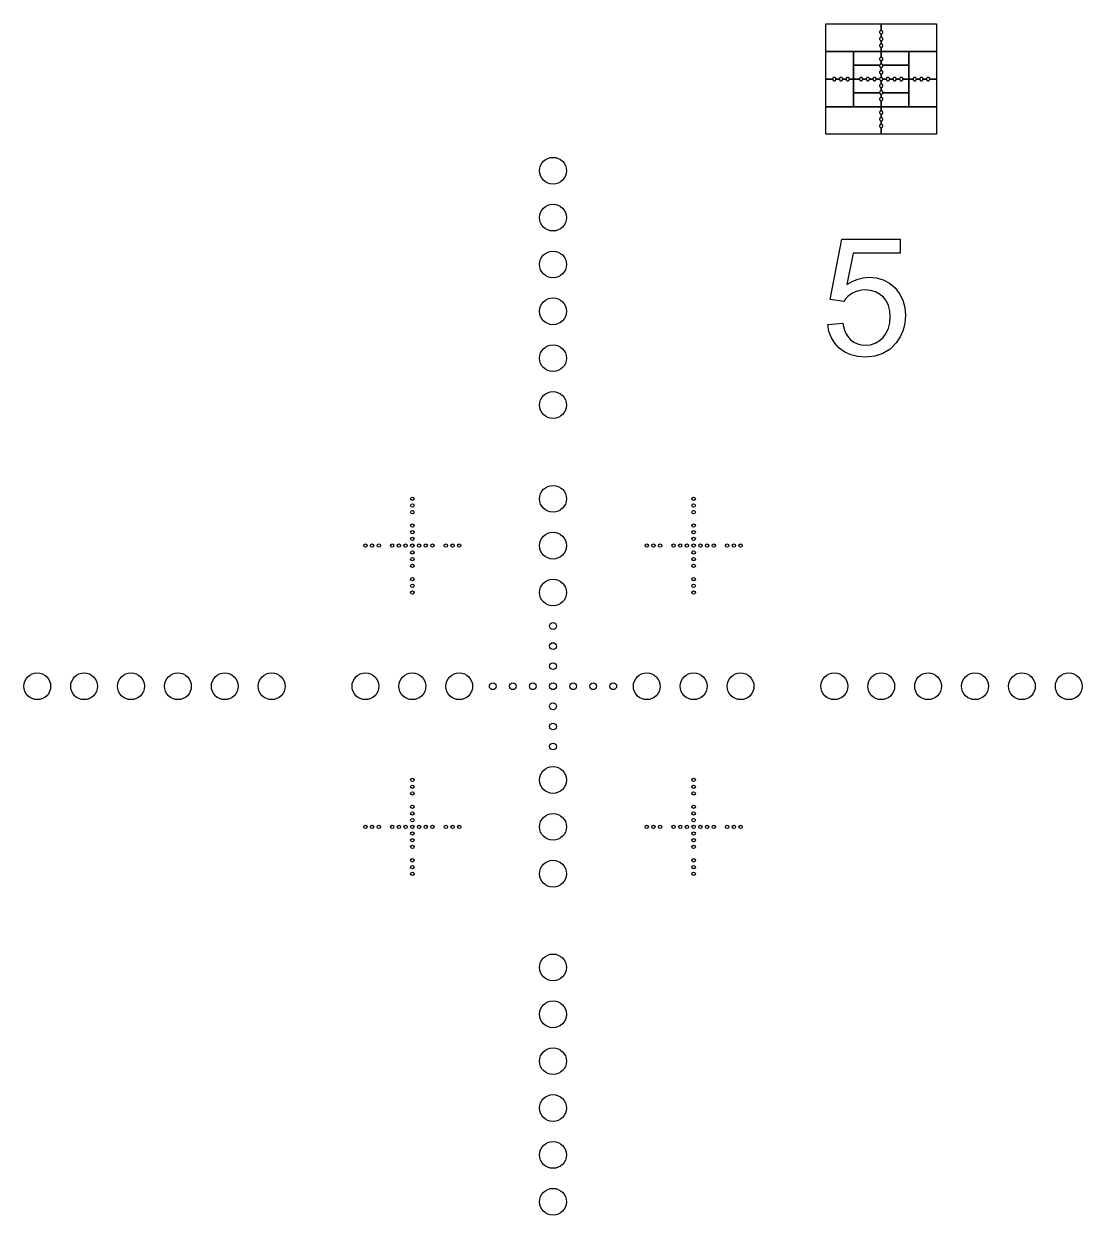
# Model space of a CAD drawing. Extents: x -47275 to 45580, y -34000 to 39989.
# Drawn here: x -40990 to -39410, y -3790 to -2011 of the extents above; entities that cross this region are included whole.
import ezdxf

# ---------------------------------------------------------------- set-up
doc = ezdxf.new("R2010")
doc.units = 0
doc.layers.add('Hybrids', color=5, linetype='CONTINUOUS')

# ---------------------------------------------------------------- blocks, each defined once
blk = doc.blocks.new('Alignment_marks')
at = {"layer": 'Hybrids', "linetype": 'CONTINUOUS'}
for points in [[(-39710, -2010.591), (-39710, -2020.591), (-39710.218, -2020.601), (-39710.434, -2020.629), (-39710.647, -2020.676), (-39710.855, -2020.742), (-39711.057, -2020.825), (-39711.25, -2020.926), (-39711.434, -2021.043), (-39711.607, -2021.176), (-39711.768, -2021.323), (-39711.915, -2021.484), (-39712.048, -2021.657), (-39712.165, -2021.841), (-39712.266, -2022.034), (-39712.349, -2022.236), (-39712.415, -2022.444), (-39712.462, -2022.657), (-39712.49, -2022.873), (-39712.5, -2023.091), (-39712.49, -2023.309), (-39712.462, -2023.525), (-39712.415, -2023.738), (-39712.349, -2023.946), (-39712.266, -2024.148), (-39712.165, -2024.341), (-39712.048, -2024.525), (-39711.915, -2024.698), (-39711.768, -2024.859), (-39711.607, -2025.006), (-39711.434, -2025.139), (-39711.25, -2025.256), (-39711.057, -2025.357), (-39710.855, -2025.44), (-39710.647, -2025.506), (-39710.434, -2025.553), (-39710.218, -2025.581), (-39710, -2025.591), (-39710, -2030.591), (-39710.218, -2030.601), (-39710.434, -2030.629), (-39710.647, -2030.676), (-39710.855, -2030.742), (-39711.057, -2030.825), (-39711.25, -2030.926), (-39711.434, -2031.043), (-39711.607, -2031.176), (-39711.768, -2031.323), (-39711.915, -2031.484), (-39712.048, -2031.657), (-39712.165, -2031.841), (-39712.266, -2032.034), (-39712.349, -2032.236), (-39712.415, -2032.444), (-39712.462, -2032.657), (-39712.49, -2032.873), (-39712.5, -2033.091), (-39712.49, -2033.309), (-39712.462, -2033.525), (-39712.415, -2033.738), (-39712.349, -2033.946), (-39712.266, -2034.148), (-39712.165, -2034.341), (-39712.048, -2034.525), (-39711.915, -2034.698), (-39711.768, -2034.859), (-39711.607, -2035.006), (-39711.434, -2035.139), (-39711.25, -2035.256), (-39711.057, -2035.357), (-39710.855, -2035.44), (-39710.647, -2035.506), (-39710.434, -2035.553), (-39710.218, -2035.581), (-39710, -2035.591), (-39710, -2040.591), (-39710.218, -2040.601), (-39710.434, -2040.629), (-39710.647, -2040.676), (-39710.855, -2040.742), (-39711.057, -2040.825), (-39711.25, -2040.926), (-39711.434, -2041.043), (-39711.607, -2041.176), (-39711.768, -2041.323), (-39711.915, -2041.484), (-39712.048, -2041.657), (-39712.165, -2041.841), (-39712.266, -2042.034), (-39712.349, -2042.236), (-39712.415, -2042.444), (-39712.462, -2042.657), (-39712.49, -2042.873), (-39712.5, -2043.091), (-39712.49, -2043.309), (-39712.462, -2043.525), (-39712.415, -2043.738), (-39712.349, -2043.946), (-39712.266, -2044.148), (-39712.165, -2044.341), (-39712.048, -2044.525), (-39711.915, -2044.698), (-39711.768, -2044.859), (-39711.607, -2045.006), (-39711.434, -2045.139), (-39711.25, -2045.256), (-39711.057, -2045.357), (-39710.855, -2045.44), (-39710.647, -2045.506), (-39710.434, -2045.553), (-39710.218, -2045.581), (-39710, -2045.591), (-39710, -2051.841), (-39792.5, -2051.841), (-39792.5, -2010.591), (-39710, -2010.591)], [(-39627.5, -2010.591), (-39627.5, -2051.841), (-39710, -2051.841), (-39710, -2045.591), (-39709.782, -2045.581), (-39709.566, -2045.553), (-39709.353, -2045.506), (-39709.145, -2045.44), (-39708.943, -2045.357), (-39708.75, -2045.256), (-39708.566, -2045.139), (-39708.393, -2045.006), (-39708.232, -2044.859), (-39708.085, -2044.698), (-39707.952, -2044.525), (-39707.835, -2044.341), (-39707.734, -2044.148), (-39707.651, -2043.946), (-39707.585, -2043.738), (-39707.538, -2043.525), (-39707.51, -2043.309), (-39707.5, -2043.091), (-39707.51, -2042.873), (-39707.538, -2042.657), (-39707.585, -2042.444), (-39707.651, -2042.236), (-39707.734, -2042.034), (-39707.835, -2041.841), (-39707.952, -2041.657), (-39708.085, -2041.484), (-39708.232, -2041.323), (-39708.393, -2041.176), (-39708.566, -2041.043), (-39708.75, -2040.926), (-39708.943, -2040.825), (-39709.145, -2040.742), (-39709.353, -2040.676), (-39709.566, -2040.629), (-39709.782, -2040.601), (-39710, -2040.591), (-39710, -2035.591), (-39709.782, -2035.581), (-39709.566, -2035.553), (-39709.353, -2035.506), (-39709.145, -2035.44), (-39708.943, -2035.357), (-39708.75, -2035.256), (-39708.566, -2035.139), (-39708.393, -2035.006), (-39708.232, -2034.859), (-39708.085, -2034.698), (-39707.952, -2034.525), (-39707.835, -2034.341), (-39707.734, -2034.148), (-39707.651, -2033.946), (-39707.585, -2033.738), (-39707.538, -2033.525), (-39707.51, -2033.309), (-39707.5, -2033.091), (-39707.51, -2032.873), (-39707.538, -2032.657), (-39707.585, -2032.444), (-39707.651, -2032.236), (-39707.734, -2032.034), (-39707.835, -2031.841), (-39707.952, -2031.657), (-39708.085, -2031.484), (-39708.232, -2031.323), (-39708.393, -2031.176), (-39708.566, -2031.043), (-39708.75, -2030.926), (-39708.943, -2030.825), (-39709.145, -2030.742), (-39709.353, -2030.676), (-39709.566, -2030.629), (-39709.782, -2030.601), (-39710, -2030.591), (-39710, -2025.591), (-39709.782, -2025.581), (-39709.566, -2025.553), (-39709.353, -2025.506), (-39709.145, -2025.44), (-39708.943, -2025.357), (-39708.75, -2025.256), (-39708.566, -2025.139), (-39708.393, -2025.006), (-39708.232, -2024.859), (-39708.085, -2024.698), (-39707.952, -2024.525), (-39707.835, -2024.341), (-39707.734, -2024.148), (-39707.651, -2023.946), (-39707.585, -2023.738), (-39707.538, -2023.525), (-39707.51, -2023.309), (-39707.5, -2023.091), (-39707.51, -2022.873), (-39707.538, -2022.657), (-39707.585, -2022.444), (-39707.651, -2022.236), (-39707.734, -2022.034), (-39707.835, -2021.841), (-39707.952, -2021.657), (-39708.085, -2021.484), (-39708.232, -2021.323), (-39708.393, -2021.176), (-39708.566, -2021.043), (-39708.75, -2020.926), (-39708.943, -2020.825), (-39709.145, -2020.742), (-39709.353, -2020.676), (-39709.566, -2020.629), (-39709.782, -2020.601), (-39710, -2020.591), (-39710, -2010.591), (-39627.5, -2010.591)], [(-39751.25, -2051.841), (-39751.25, -2093.091), (-39757.5, -2093.091), (-39757.51, -2092.873), (-39757.538, -2092.657), (-39757.585, -2092.444), (-39757.651, -2092.236), (-39757.734, -2092.034), (-39757.835, -2091.841), (-39757.952, -2091.657), (-39758.085, -2091.484), (-39758.232, -2091.323), (-39758.393, -2091.176), (-39758.566, -2091.043), (-39758.75, -2090.926), (-39758.943, -2090.825), (-39759.145, -2090.742), (-39759.353, -2090.676), (-39759.566, -2090.629), (-39759.782, -2090.601), (-39760, -2090.591), (-39760.218, -2090.601), (-39760.434, -2090.629), (-39760.647, -2090.676), (-39760.855, -2090.742), (-39761.057, -2090.825), (-39761.25, -2090.926), (-39761.434, -2091.043), (-39761.607, -2091.176), (-39761.768, -2091.323), (-39761.915, -2091.484), (-39762.048, -2091.657), (-39762.165, -2091.841), (-39762.266, -2092.034), (-39762.349, -2092.236), (-39762.415, -2092.444), (-39762.462, -2092.657), (-39762.49, -2092.873), (-39762.5, -2093.091), (-39767.5, -2093.091), (-39767.51, -2092.873), (-39767.538, -2092.657), (-39767.585, -2092.444), (-39767.651, -2092.236), (-39767.734, -2092.034), (-39767.835, -2091.841), (-39767.952, -2091.657), (-39768.085, -2091.484), (-39768.232, -2091.323), (-39768.393, -2091.176), (-39768.566, -2091.043), (-39768.75, -2090.926), (-39768.943, -2090.825), (-39769.145, -2090.742), (-39769.353, -2090.676), (-39769.566, -2090.629), (-39769.782, -2090.601), (-39770, -2090.591), (-39770.218, -2090.601), (-39770.434, -2090.629), (-39770.647, -2090.676), (-39770.855, -2090.742), (-39771.057, -2090.825), (-39771.25, -2090.926), (-39771.434, -2091.043), (-39771.607, -2091.176), (-39771.768, -2091.323), (-39771.915, -2091.484), (-39772.048, -2091.657), (-39772.165, -2091.841), (-39772.266, -2092.034), (-39772.349, -2092.236), (-39772.415, -2092.444), (-39772.462, -2092.657), (-39772.49, -2092.873), (-39772.5, -2093.091), (-39777.5, -2093.091), (-39777.51, -2092.873), (-39777.538, -2092.657), (-39777.585, -2092.444), (-39777.651, -2092.236), (-39777.734, -2092.034), (-39777.835, -2091.841), (-39777.952, -2091.657), (-39778.085, -2091.484), (-39778.232, -2091.323), (-39778.393, -2091.176), (-39778.566, -2091.043), (-39778.75, -2090.926), (-39778.943, -2090.825), (-39779.145, -2090.742), (-39779.353, -2090.676), (-39779.566, -2090.629), (-39779.782, -2090.601), (-39780, -2090.591), (-39780.218, -2090.601), (-39780.434, -2090.629), (-39780.647, -2090.676), (-39780.855, -2090.742), (-39781.057, -2090.825), (-39781.25, -2090.926), (-39781.434, -2091.043), (-39781.607, -2091.176), (-39781.768, -2091.323), (-39781.915, -2091.484), (-39782.048, -2091.657), (-39782.165, -2091.841), (-39782.266, -2092.034), (-39782.349, -2092.236), (-39782.415, -2092.444), (-39782.462, -2092.657), (-39782.49, -2092.873), (-39782.5, -2093.091), (-39792.5, -2093.091), (-39792.5, -2051.841), (-39751.25, -2051.841)], [(-39710, -2051.841), (-39710, -2060.591), (-39710.218, -2060.601), (-39710.434, -2060.629), (-39710.647, -2060.676), (-39710.855, -2060.742), (-39711.057, -2060.825), (-39711.25, -2060.926), (-39711.434, -2061.043), (-39711.607, -2061.176), (-39711.768, -2061.323), (-39711.915, -2061.484), (-39712.048, -2061.657), (-39712.165, -2061.841), (-39712.266, -2062.034), (-39712.349, -2062.236), (-39712.415, -2062.444), (-39712.462, -2062.657), (-39712.49, -2062.873), (-39712.5, -2063.091), (-39712.49, -2063.309), (-39712.462, -2063.525), (-39712.415, -2063.738), (-39712.349, -2063.946), (-39712.266, -2064.148), (-39712.165, -2064.341), (-39712.048, -2064.525), (-39711.915, -2064.698), (-39711.768, -2064.859), (-39711.607, -2065.006), (-39711.434, -2065.139), (-39711.25, -2065.256), (-39711.057, -2065.357), (-39710.855, -2065.44), (-39710.647, -2065.506), (-39710.434, -2065.553), (-39710.218, -2065.581), (-39710, -2065.591), (-39710, -2070.591), (-39710.218, -2070.601), (-39710.434, -2070.629), (-39710.647, -2070.676), (-39710.855, -2070.742), (-39711.057, -2070.825), (-39711.25, -2070.926), (-39711.434, -2071.043), (-39711.607, -2071.176), (-39711.768, -2071.323), (-39711.915, -2071.484), (-39712.048, -2071.657), (-39712.165, -2071.841), (-39712.266, -2072.034), (-39712.349, -2072.236), (-39712.415, -2072.444), (-39712.419, -2072.466), (-39751.25, -2072.466), (-39751.25, -2051.841), (-39710, -2051.841)], [(-39668.75, -2051.841), (-39668.75, -2072.466), (-39707.58, -2072.466), (-39707.585, -2072.444), (-39707.651, -2072.236), (-39707.734, -2072.034), (-39707.835, -2071.841), (-39707.952, -2071.657), (-39708.085, -2071.484), (-39708.232, -2071.323), (-39708.393, -2071.176), (-39708.566, -2071.043), (-39708.75, -2070.926), (-39708.943, -2070.825), (-39709.145, -2070.742), (-39709.353, -2070.676), (-39709.566, -2070.629), (-39709.782, -2070.601), (-39710, -2070.591), (-39710, -2065.591), (-39709.782, -2065.581), (-39709.566, -2065.553), (-39709.353, -2065.506), (-39709.145, -2065.44), (-39708.943, -2065.357), (-39708.75, -2065.256), (-39708.566, -2065.139), (-39708.393, -2065.006), (-39708.232, -2064.859), (-39708.085, -2064.698), (-39707.952, -2064.525), (-39707.835, -2064.341), (-39707.734, -2064.148), (-39707.651, -2063.946), (-39707.585, -2063.738), (-39707.538, -2063.525), (-39707.51, -2063.309), (-39707.5, -2063.091), (-39707.51, -2062.873), (-39707.538, -2062.657), (-39707.585, -2062.444), (-39707.651, -2062.236), (-39707.734, -2062.034), (-39707.835, -2061.841), (-39707.952, -2061.657), (-39708.085, -2061.484), (-39708.232, -2061.323), (-39708.393, -2061.176), (-39708.566, -2061.043), (-39708.75, -2060.926), (-39708.943, -2060.825), (-39709.145, -2060.742), (-39709.353, -2060.676), (-39709.566, -2060.629), (-39709.782, -2060.601), (-39710, -2060.591), (-39710, -2051.841), (-39668.75, -2051.841)], [(-39627.5, -2051.841), (-39627.5, -2093.091), (-39637.5, -2093.091), (-39637.51, -2092.873), (-39637.538, -2092.657), (-39637.585, -2092.444), (-39637.651, -2092.236), (-39637.734, -2092.034), (-39637.835, -2091.841), (-39637.952, -2091.657), (-39638.085, -2091.484), (-39638.232, -2091.323), (-39638.393, -2091.176), (-39638.566, -2091.043), (-39638.75, -2090.926), (-39638.943, -2090.825), (-39639.145, -2090.742), (-39639.353, -2090.676), (-39639.566, -2090.629), (-39639.782, -2090.601), (-39640, -2090.591), (-39640.218, -2090.601), (-39640.434, -2090.629), (-39640.647, -2090.676), (-39640.855, -2090.742), (-39641.057, -2090.825), (-39641.25, -2090.926), (-39641.434, -2091.043), (-39641.607, -2091.176), (-39641.768, -2091.323), (-39641.915, -2091.484), (-39642.048, -2091.657), (-39642.165, -2091.841), (-39642.266, -2092.034), (-39642.349, -2092.236), (-39642.415, -2092.444), (-39642.462, -2092.657), (-39642.49, -2092.873), (-39642.5, -2093.091), (-39647.5, -2093.091), (-39647.51, -2092.873), (-39647.538, -2092.657), (-39647.585, -2092.444), (-39647.651, -2092.236), (-39647.734, -2092.034), (-39647.835, -2091.841), (-39647.952, -2091.657), (-39648.085, -2091.484), (-39648.232, -2091.323), (-39648.393, -2091.176), (-39648.566, -2091.043), (-39648.75, -2090.926), (-39648.943, -2090.825), (-39649.145, -2090.742), (-39649.353, -2090.676), (-39649.566, -2090.629), (-39649.782, -2090.601), (-39650, -2090.591), (-39650.218, -2090.601), (-39650.434, -2090.629), (-39650.647, -2090.676), (-39650.855, -2090.742), (-39651.057, -2090.825), (-39651.25, -2090.926), (-39651.434, -2091.043), (-39651.607, -2091.176), (-39651.768, -2091.323), (-39651.915, -2091.484), (-39652.048, -2091.657), (-39652.165, -2091.841), (-39652.266, -2092.034), (-39652.349, -2092.236), (-39652.415, -2092.444), (-39652.462, -2092.657), (-39652.49, -2092.873), (-39652.5, -2093.091), (-39657.5, -2093.091), (-39657.51, -2092.873), (-39657.538, -2092.657), (-39657.585, -2092.444), (-39657.651, -2092.236), (-39657.734, -2092.034), (-39657.835, -2091.841), (-39657.952, -2091.657), (-39658.085, -2091.484), (-39658.232, -2091.323), (-39658.393, -2091.176), (-39658.566, -2091.043), (-39658.75, -2090.926), (-39658.943, -2090.825), (-39659.145, -2090.742), (-39659.353, -2090.676), (-39659.566, -2090.629), (-39659.782, -2090.601), (-39660, -2090.591), (-39660.218, -2090.601), (-39660.434, -2090.629), (-39660.647, -2090.676), (-39660.855, -2090.742), (-39661.057, -2090.825), (-39661.25, -2090.926), (-39661.434, -2091.043), (-39661.607, -2091.176), (-39661.768, -2091.323), (-39661.915, -2091.484), (-39662.048, -2091.657), (-39662.165, -2091.841), (-39662.266, -2092.034), (-39662.349, -2092.236), (-39662.415, -2092.444), (-39662.462, -2092.657), (-39662.49, -2092.873), (-39662.5, -2093.091), (-39668.75, -2093.091), (-39668.75, -2051.841), (-39627.5, -2051.841)], [(-39712.419, -2072.466), (-39712.462, -2072.657), (-39712.49, -2072.873), (-39712.5, -2073.091), (-39712.49, -2073.309), (-39712.462, -2073.525), (-39712.415, -2073.738), (-39712.349, -2073.946), (-39712.266, -2074.148), (-39712.165, -2074.341), (-39712.048, -2074.525), (-39711.915, -2074.698), (-39711.768, -2074.859), (-39711.607, -2075.006), (-39711.434, -2075.139), (-39711.25, -2075.256), (-39711.057, -2075.357), (-39710.855, -2075.44), (-39710.647, -2075.506), (-39710.434, -2075.553), (-39710.218, -2075.581), (-39710, -2075.591), (-39710, -2080.591), (-39710.218, -2080.601), (-39710.434, -2080.629), (-39710.647, -2080.676), (-39710.855, -2080.742), (-39711.057, -2080.825), (-39711.25, -2080.926), (-39711.434, -2081.043), (-39711.607, -2081.176), (-39711.768, -2081.323), (-39711.915, -2081.484), (-39712.048, -2081.657), (-39712.165, -2081.841), (-39712.266, -2082.034), (-39712.349, -2082.236), (-39712.415, -2082.444), (-39712.462, -2082.657), (-39712.49, -2082.873), (-39712.5, -2083.091), (-39712.49, -2083.309), (-39712.462, -2083.525), (-39712.415, -2083.738), (-39712.349, -2083.946), (-39712.266, -2084.148), (-39712.165, -2084.341), (-39712.048, -2084.525), (-39711.915, -2084.698), (-39711.768, -2084.859), (-39711.607, -2085.006), (-39711.434, -2085.139), (-39711.25, -2085.256), (-39711.057, -2085.357), (-39710.855, -2085.44), (-39710.647, -2085.506), (-39710.434, -2085.553), (-39710.218, -2085.581), (-39710, -2085.591), (-39710, -2090.591), (-39710.218, -2090.601), (-39710.434, -2090.629), (-39710.647, -2090.676), (-39710.855, -2090.742), (-39711.057, -2090.825), (-39711.25, -2090.926), (-39711.434, -2091.043), (-39711.607, -2091.176), (-39711.768, -2091.323), (-39711.915, -2091.484), (-39712.048, -2091.657), (-39712.165, -2091.841), (-39712.266, -2092.034), (-39712.349, -2092.236), (-39712.415, -2092.444), (-39712.462, -2092.657), (-39712.49, -2092.873), (-39712.5, -2093.091), (-39717.5, -2093.091), (-39717.51, -2092.873), (-39717.538, -2092.657), (-39717.585, -2092.444), (-39717.651, -2092.236), (-39717.734, -2092.034), (-39717.835, -2091.841), (-39717.952, -2091.657), (-39718.085, -2091.484), (-39718.232, -2091.323), (-39718.393, -2091.176), (-39718.566, -2091.043), (-39718.75, -2090.926), (-39718.943, -2090.825), (-39719.145, -2090.742), (-39719.353, -2090.676), (-39719.566, -2090.629), (-39719.782, -2090.601), (-39720, -2090.591), (-39720.218, -2090.601), (-39720.434, -2090.629), (-39720.647, -2090.676), (-39720.855, -2090.742), (-39721.057, -2090.825), (-39721.25, -2090.926), (-39721.434, -2091.043), (-39721.607, -2091.176), (-39721.768, -2091.323), (-39721.915, -2091.484), (-39722.048, -2091.657), (-39722.165, -2091.841), (-39722.266, -2092.034), (-39722.349, -2092.236), (-39722.415, -2092.444), (-39722.462, -2092.657), (-39722.49, -2092.873), (-39722.5, -2093.091), (-39727.5, -2093.091), (-39727.51, -2092.873), (-39727.538, -2092.657), (-39727.585, -2092.444), (-39727.651, -2092.236), (-39727.734, -2092.034), (-39727.835, -2091.841), (-39727.952, -2091.657), (-39728.085, -2091.484), (-39728.232, -2091.323), (-39728.393, -2091.176), (-39728.566, -2091.043), (-39728.75, -2090.926), (-39728.943, -2090.825), (-39729.145, -2090.742), (-39729.353, -2090.676), (-39729.566, -2090.629), (-39729.782, -2090.601), (-39730, -2090.591), (-39730.218, -2090.601), (-39730.434, -2090.629), (-39730.647, -2090.676), (-39730.855, -2090.742), (-39731.057, -2090.825), (-39731.25, -2090.926), (-39731.434, -2091.043), (-39731.607, -2091.176), (-39731.768, -2091.323), (-39731.915, -2091.484), (-39732.048, -2091.657), (-39732.165, -2091.841), (-39732.266, -2092.034), (-39732.349, -2092.236), (-39732.415, -2092.444), (-39732.462, -2092.657), (-39732.49, -2092.873), (-39732.5, -2093.091), (-39737.5, -2093.091), (-39737.51, -2092.873), (-39737.538, -2092.657), (-39737.585, -2092.444), (-39737.651, -2092.236), (-39737.734, -2092.034), (-39737.835, -2091.841), (-39737.952, -2091.657), (-39738.085, -2091.484), (-39738.232, -2091.323), (-39738.393, -2091.176), (-39738.566, -2091.043), (-39738.75, -2090.926), (-39738.943, -2090.825), (-39739.145, -2090.742), (-39739.353, -2090.676), (-39739.566, -2090.629), (-39739.782, -2090.601), (-39740, -2090.591), (-39740.218, -2090.601), (-39740.434, -2090.629), (-39740.647, -2090.676), (-39740.855, -2090.742), (-39741.057, -2090.825), (-39741.25, -2090.926), (-39741.434, -2091.043), (-39741.607, -2091.176), (-39741.768, -2091.323), (-39741.915, -2091.484), (-39742.048, -2091.657), (-39742.165, -2091.841), (-39742.266, -2092.034), (-39742.349, -2092.236), (-39742.415, -2092.444), (-39742.462, -2092.657), (-39742.49, -2092.873), (-39742.5, -2093.091), (-39751.25, -2093.091), (-39751.25, -2072.466), (-39712.419, -2072.466)], [(-39668.75, -2072.466), (-39668.75, -2093.091), (-39677.5, -2093.091), (-39677.51, -2092.873), (-39677.538, -2092.657), (-39677.585, -2092.444), (-39677.651, -2092.236), (-39677.734, -2092.034), (-39677.835, -2091.841), (-39677.952, -2091.657), (-39678.085, -2091.484), (-39678.232, -2091.323), (-39678.393, -2091.176), (-39678.566, -2091.043), (-39678.75, -2090.926), (-39678.943, -2090.825), (-39679.145, -2090.742), (-39679.353, -2090.676), (-39679.566, -2090.629), (-39679.782, -2090.601), (-39680, -2090.591), (-39680.218, -2090.601), (-39680.434, -2090.629), (-39680.647, -2090.676), (-39680.855, -2090.742), (-39681.057, -2090.825), (-39681.25, -2090.926), (-39681.434, -2091.043), (-39681.607, -2091.176), (-39681.768, -2091.323), (-39681.915, -2091.484), (-39682.048, -2091.657), (-39682.165, -2091.841), (-39682.266, -2092.034), (-39682.349, -2092.236), (-39682.415, -2092.444), (-39682.462, -2092.657), (-39682.49, -2092.873), (-39682.5, -2093.091), (-39687.5, -2093.091), (-39687.51, -2092.873), (-39687.538, -2092.657), (-39687.585, -2092.444), (-39687.651, -2092.236), (-39687.734, -2092.034), (-39687.835, -2091.841), (-39687.952, -2091.657), (-39688.085, -2091.484), (-39688.232, -2091.323), (-39688.393, -2091.176), (-39688.566, -2091.043), (-39688.75, -2090.926), (-39688.943, -2090.825), (-39689.145, -2090.742), (-39689.353, -2090.676), (-39689.566, -2090.629), (-39689.782, -2090.601), (-39690, -2090.591), (-39690.218, -2090.601), (-39690.434, -2090.629), (-39690.647, -2090.676), (-39690.855, -2090.742), (-39691.057, -2090.825), (-39691.25, -2090.926), (-39691.434, -2091.043), (-39691.607, -2091.176), (-39691.768, -2091.323), (-39691.915, -2091.484), (-39692.048, -2091.657), (-39692.165, -2091.841), (-39692.266, -2092.034), (-39692.349, -2092.236), (-39692.415, -2092.444), (-39692.462, -2092.657), (-39692.49, -2092.873), (-39692.5, -2093.091), (-39697.5, -2093.091), (-39697.51, -2092.873), (-39697.538, -2092.657), (-39697.585, -2092.444), (-39697.651, -2092.236), (-39697.734, -2092.034), (-39697.835, -2091.841), (-39697.952, -2091.657), (-39698.085, -2091.484), (-39698.232, -2091.323), (-39698.393, -2091.176), (-39698.566, -2091.043), (-39698.75, -2090.926), (-39698.943, -2090.825), (-39699.145, -2090.742), (-39699.353, -2090.676), (-39699.566, -2090.629), (-39699.782, -2090.601), (-39700, -2090.591), (-39700.218, -2090.601), (-39700.434, -2090.629), (-39700.647, -2090.676), (-39700.855, -2090.742), (-39701.057, -2090.825), (-39701.25, -2090.926), (-39701.434, -2091.043), (-39701.607, -2091.176), (-39701.768, -2091.323), (-39701.915, -2091.484), (-39702.048, -2091.657), (-39702.165, -2091.841), (-39702.266, -2092.034), (-39702.349, -2092.236), (-39702.415, -2092.444), (-39702.462, -2092.657), (-39702.49, -2092.873), (-39702.5, -2093.091), (-39707.5, -2093.091), (-39707.51, -2092.873), (-39707.538, -2092.657), (-39707.585, -2092.444), (-39707.651, -2092.236), (-39707.734, -2092.034), (-39707.835, -2091.841), (-39707.952, -2091.657), (-39708.085, -2091.484), (-39708.232, -2091.323), (-39708.393, -2091.176), (-39708.566, -2091.043), (-39708.75, -2090.926), (-39708.943, -2090.825), (-39709.145, -2090.742), (-39709.353, -2090.676), (-39709.566, -2090.629), (-39709.782, -2090.601), (-39710, -2090.591), (-39710, -2085.591), (-39709.782, -2085.581), (-39709.566, -2085.553), (-39709.353, -2085.506), (-39709.145, -2085.44), (-39708.943, -2085.357), (-39708.75, -2085.256), (-39708.566, -2085.139), (-39708.393, -2085.006), (-39708.232, -2084.859), (-39708.085, -2084.698), (-39707.952, -2084.525), (-39707.835, -2084.341), (-39707.734, -2084.148), (-39707.651, -2083.946), (-39707.585, -2083.738), (-39707.538, -2083.525), (-39707.51, -2083.309), (-39707.5, -2083.091), (-39707.51, -2082.873), (-39707.538, -2082.657), (-39707.585, -2082.444), (-39707.651, -2082.236), (-39707.734, -2082.034), (-39707.835, -2081.841), (-39707.952, -2081.657), (-39708.085, -2081.484), (-39708.232, -2081.323), (-39708.393, -2081.176), (-39708.566, -2081.043), (-39708.75, -2080.926), (-39708.943, -2080.825), (-39709.145, -2080.742), (-39709.353, -2080.676), (-39709.566, -2080.629), (-39709.782, -2080.601), (-39710, -2080.591), (-39710, -2075.591), (-39709.782, -2075.581), (-39709.566, -2075.553), (-39709.353, -2075.506), (-39709.145, -2075.44), (-39708.943, -2075.357), (-39708.75, -2075.256), (-39708.566, -2075.139), (-39708.393, -2075.006), (-39708.232, -2074.859), (-39708.085, -2074.698), (-39707.952, -2074.525), (-39707.835, -2074.341), (-39707.734, -2074.148), (-39707.651, -2073.946), (-39707.585, -2073.738), (-39707.538, -2073.525), (-39707.51, -2073.309), (-39707.5, -2073.091), (-39707.51, -2072.873), (-39707.538, -2072.657), (-39707.58, -2072.466), (-39668.75, -2072.466)], [(-39751.25, -2093.091), (-39751.25, -2134.341), (-39792.5, -2134.341), (-39792.5, -2093.091), (-39782.5, -2093.091), (-39782.49, -2093.309), (-39782.462, -2093.525), (-39782.415, -2093.738), (-39782.349, -2093.946), (-39782.266, -2094.148), (-39782.165, -2094.341), (-39782.048, -2094.525), (-39781.915, -2094.698), (-39781.768, -2094.859), (-39781.607, -2095.006), (-39781.434, -2095.139), (-39781.25, -2095.256), (-39781.057, -2095.357), (-39780.855, -2095.44), (-39780.647, -2095.506), (-39780.434, -2095.553), (-39780.218, -2095.581), (-39780, -2095.591), (-39779.782, -2095.581), (-39779.566, -2095.553), (-39779.353, -2095.506), (-39779.145, -2095.44), (-39778.943, -2095.357), (-39778.75, -2095.256), (-39778.566, -2095.139), (-39778.393, -2095.006), (-39778.232, -2094.859), (-39778.085, -2094.698), (-39777.952, -2094.525), (-39777.835, -2094.341), (-39777.734, -2094.148), (-39777.651, -2093.946), (-39777.585, -2093.738), (-39777.538, -2093.525), (-39777.51, -2093.309), (-39777.5, -2093.091), (-39772.5, -2093.091), (-39772.49, -2093.309), (-39772.462, -2093.525), (-39772.415, -2093.738), (-39772.349, -2093.946), (-39772.266, -2094.148), (-39772.165, -2094.341), (-39772.048, -2094.525), (-39771.915, -2094.698), (-39771.768, -2094.859), (-39771.607, -2095.006), (-39771.434, -2095.139), (-39771.25, -2095.256), (-39771.057, -2095.357), (-39770.855, -2095.44), (-39770.647, -2095.506), (-39770.434, -2095.553), (-39770.218, -2095.581), (-39770, -2095.591), (-39769.782, -2095.581), (-39769.566, -2095.553), (-39769.353, -2095.506), (-39769.145, -2095.44), (-39768.943, -2095.357), (-39768.75, -2095.256), (-39768.566, -2095.139), (-39768.393, -2095.006), (-39768.232, -2094.859), (-39768.085, -2094.698), (-39767.952, -2094.525), (-39767.835, -2094.341), (-39767.734, -2094.148), (-39767.651, -2093.946), (-39767.585, -2093.738), (-39767.538, -2093.525), (-39767.51, -2093.309), (-39767.5, -2093.091), (-39762.5, -2093.091), (-39762.49, -2093.309), (-39762.462, -2093.525), (-39762.415, -2093.738), (-39762.349, -2093.946), (-39762.266, -2094.148), (-39762.165, -2094.341), (-39762.048, -2094.525), (-39761.915, -2094.698), (-39761.768, -2094.859), (-39761.607, -2095.006), (-39761.434, -2095.139), (-39761.25, -2095.256), (-39761.057, -2095.357), (-39760.855, -2095.44), (-39760.647, -2095.506), (-39760.434, -2095.553), (-39760.218, -2095.581), (-39760, -2095.591), (-39759.782, -2095.581), (-39759.566, -2095.553), (-39759.353, -2095.506), (-39759.145, -2095.44), (-39758.943, -2095.357), (-39758.75, -2095.256), (-39758.566, -2095.139), (-39758.393, -2095.006), (-39758.232, -2094.859), (-39758.085, -2094.698), (-39757.952, -2094.525), (-39757.835, -2094.341), (-39757.734, -2094.148), (-39757.651, -2093.946), (-39757.585, -2093.738), (-39757.538, -2093.525), (-39757.51, -2093.309), (-39757.5, -2093.091), (-39751.25, -2093.091)], [(-39712.5, -2093.091), (-39712.49, -2093.309), (-39712.462, -2093.525), (-39712.415, -2093.738), (-39712.349, -2093.946), (-39712.266, -2094.148), (-39712.165, -2094.341), (-39712.048, -2094.525), (-39711.915, -2094.698), (-39711.768, -2094.859), (-39711.607, -2095.006), (-39711.434, -2095.139), (-39711.25, -2095.256), (-39711.057, -2095.357), (-39710.855, -2095.44), (-39710.647, -2095.506), (-39710.434, -2095.553), (-39710.218, -2095.581), (-39710, -2095.591), (-39710, -2100.591), (-39710.218, -2100.601), (-39710.434, -2100.629), (-39710.647, -2100.676), (-39710.855, -2100.742), (-39711.057, -2100.825), (-39711.25, -2100.926), (-39711.434, -2101.043), (-39711.607, -2101.176), (-39711.768, -2101.323), (-39711.915, -2101.484), (-39712.048, -2101.657), (-39712.165, -2101.841), (-39712.266, -2102.034), (-39712.349, -2102.236), (-39712.415, -2102.444), (-39712.462, -2102.657), (-39712.49, -2102.873), (-39712.5, -2103.091), (-39712.49, -2103.309), (-39712.462, -2103.525), (-39712.415, -2103.738), (-39712.349, -2103.946), (-39712.266, -2104.148), (-39712.165, -2104.341), (-39712.048, -2104.525), (-39711.915, -2104.698), (-39711.768, -2104.859), (-39711.607, -2105.006), (-39711.434, -2105.139), (-39711.25, -2105.256), (-39711.057, -2105.357), (-39710.855, -2105.44), (-39710.647, -2105.506), (-39710.434, -2105.553), (-39710.218, -2105.581), (-39710, -2105.591), (-39710, -2110.591), (-39710.218, -2110.601), (-39710.434, -2110.629), (-39710.647, -2110.676), (-39710.855, -2110.742), (-39711.057, -2110.825), (-39711.25, -2110.926), (-39711.434, -2111.043), (-39711.607, -2111.176), (-39711.768, -2111.323), (-39711.915, -2111.484), (-39712.048, -2111.657), (-39712.165, -2111.841), (-39712.266, -2112.034), (-39712.349, -2112.236), (-39712.415, -2112.444), (-39712.462, -2112.657), (-39712.49, -2112.873), (-39712.5, -2113.091), (-39712.49, -2113.309), (-39712.462, -2113.525), (-39712.419, -2113.716), (-39751.25, -2113.716), (-39751.25, -2093.091), (-39742.5, -2093.091), (-39742.49, -2093.309), (-39742.462, -2093.525), (-39742.415, -2093.738), (-39742.349, -2093.946), (-39742.266, -2094.148), (-39742.165, -2094.341), (-39742.048, -2094.525), (-39741.915, -2094.698), (-39741.768, -2094.859), (-39741.607, -2095.006), (-39741.434, -2095.139), (-39741.25, -2095.256), (-39741.057, -2095.357), (-39740.855, -2095.44), (-39740.647, -2095.506), (-39740.434, -2095.553), (-39740.218, -2095.581), (-39740, -2095.591), (-39739.782, -2095.581), (-39739.566, -2095.553), (-39739.353, -2095.506), (-39739.145, -2095.44), (-39738.943, -2095.357), (-39738.75, -2095.256), (-39738.566, -2095.139), (-39738.393, -2095.006), (-39738.232, -2094.859), (-39738.085, -2094.698), (-39737.952, -2094.525), (-39737.835, -2094.341), (-39737.734, -2094.148), (-39737.651, -2093.946), (-39737.585, -2093.738), (-39737.538, -2093.525), (-39737.51, -2093.309), (-39737.5, -2093.091), (-39732.5, -2093.091), (-39732.49, -2093.309), (-39732.462, -2093.525), (-39732.415, -2093.738), (-39732.349, -2093.946), (-39732.266, -2094.148), (-39732.165, -2094.341), (-39732.048, -2094.525), (-39731.915, -2094.698), (-39731.768, -2094.859), (-39731.607, -2095.006), (-39731.434, -2095.139), (-39731.25, -2095.256), (-39731.057, -2095.357), (-39730.855, -2095.44), (-39730.647, -2095.506), (-39730.434, -2095.553), (-39730.218, -2095.581), (-39730, -2095.591), (-39729.782, -2095.581), (-39729.566, -2095.553), (-39729.353, -2095.506), (-39729.145, -2095.44), (-39728.943, -2095.357), (-39728.75, -2095.256), (-39728.566, -2095.139), (-39728.393, -2095.006), (-39728.232, -2094.859), (-39728.085, -2094.698), (-39727.952, -2094.525), (-39727.835, -2094.341), (-39727.734, -2094.148), (-39727.651, -2093.946), (-39727.585, -2093.738), (-39727.538, -2093.525), (-39727.51, -2093.309), (-39727.5, -2093.091), (-39722.5, -2093.091), (-39722.49, -2093.309), (-39722.462, -2093.525), (-39722.415, -2093.738), (-39722.349, -2093.946), (-39722.266, -2094.148), (-39722.165, -2094.341), (-39722.048, -2094.525), (-39721.915, -2094.698), (-39721.768, -2094.859), (-39721.607, -2095.006), (-39721.434, -2095.139), (-39721.25, -2095.256), (-39721.057, -2095.357), (-39720.855, -2095.44), (-39720.647, -2095.506), (-39720.434, -2095.553), (-39720.218, -2095.581), (-39720, -2095.591), (-39719.782, -2095.581), (-39719.566, -2095.553), (-39719.353, -2095.506), (-39719.145, -2095.44), (-39718.943, -2095.357), (-39718.75, -2095.256), (-39718.566, -2095.139), (-39718.393, -2095.006), (-39718.232, -2094.859), (-39718.085, -2094.698), (-39717.952, -2094.525), (-39717.835, -2094.341), (-39717.734, -2094.148), (-39717.651, -2093.946), (-39717.585, -2093.738), (-39717.538, -2093.525), (-39717.51, -2093.309), (-39717.5, -2093.091), (-39712.5, -2093.091)], [(-39668.75, -2093.091), (-39668.75, -2113.716), (-39707.58, -2113.716), (-39707.538, -2113.525), (-39707.51, -2113.309), (-39707.5, -2113.091), (-39707.51, -2112.873), (-39707.538, -2112.657), (-39707.585, -2112.444), (-39707.651, -2112.236), (-39707.734, -2112.034), (-39707.835, -2111.841), (-39707.952, -2111.657), (-39708.085, -2111.484), (-39708.232, -2111.323), (-39708.393, -2111.176), (-39708.566, -2111.043), (-39708.75, -2110.926), (-39708.943, -2110.825), (-39709.145, -2110.742), (-39709.353, -2110.676), (-39709.566, -2110.629), (-39709.782, -2110.601), (-39710, -2110.591), (-39710, -2105.591), (-39709.782, -2105.581), (-39709.566, -2105.553), (-39709.353, -2105.506), (-39709.145, -2105.44), (-39708.943, -2105.357), (-39708.75, -2105.256), (-39708.566, -2105.139), (-39708.393, -2105.006), (-39708.232, -2104.859), (-39708.085, -2104.698), (-39707.952, -2104.525), (-39707.835, -2104.341), (-39707.734, -2104.148), (-39707.651, -2103.946), (-39707.585, -2103.738), (-39707.538, -2103.525), (-39707.51, -2103.309), (-39707.5, -2103.091), (-39707.51, -2102.873), (-39707.538, -2102.657), (-39707.585, -2102.444), (-39707.651, -2102.236), (-39707.734, -2102.034), (-39707.835, -2101.841), (-39707.952, -2101.657), (-39708.085, -2101.484), (-39708.232, -2101.323), (-39708.393, -2101.176), (-39708.566, -2101.043), (-39708.75, -2100.926), (-39708.943, -2100.825), (-39709.145, -2100.742), (-39709.353, -2100.676), (-39709.566, -2100.629), (-39709.782, -2100.601), (-39710, -2100.591), (-39710, -2095.591), (-39709.782, -2095.581), (-39709.566, -2095.553), (-39709.353, -2095.506), (-39709.145, -2095.44), (-39708.943, -2095.357), (-39708.75, -2095.256), (-39708.566, -2095.139), (-39708.393, -2095.006), (-39708.232, -2094.859), (-39708.085, -2094.698), (-39707.952, -2094.525), (-39707.835, -2094.341), (-39707.734, -2094.148), (-39707.651, -2093.946), (-39707.585, -2093.738), (-39707.538, -2093.525), (-39707.51, -2093.309), (-39707.5, -2093.091), (-39702.5, -2093.091), (-39702.49, -2093.309), (-39702.462, -2093.525), (-39702.415, -2093.738), (-39702.349, -2093.946), (-39702.266, -2094.148), (-39702.165, -2094.341), (-39702.048, -2094.525), (-39701.915, -2094.698), (-39701.768, -2094.859), (-39701.607, -2095.006), (-39701.434, -2095.139), (-39701.25, -2095.256), (-39701.057, -2095.357), (-39700.855, -2095.44), (-39700.647, -2095.506), (-39700.434, -2095.553), (-39700.218, -2095.581), (-39700, -2095.591), (-39699.782, -2095.581), (-39699.566, -2095.553), (-39699.353, -2095.506), (-39699.145, -2095.44), (-39698.943, -2095.357), (-39698.75, -2095.256), (-39698.566, -2095.139), (-39698.393, -2095.006), (-39698.232, -2094.859), (-39698.085, -2094.698), (-39697.952, -2094.525), (-39697.835, -2094.341), (-39697.734, -2094.148), (-39697.651, -2093.946), (-39697.585, -2093.738), (-39697.538, -2093.525), (-39697.51, -2093.309), (-39697.5, -2093.091), (-39692.5, -2093.091), (-39692.49, -2093.309), (-39692.462, -2093.525), (-39692.415, -2093.738), (-39692.349, -2093.946), (-39692.266, -2094.148), (-39692.165, -2094.341), (-39692.048, -2094.525), (-39691.915, -2094.698), (-39691.768, -2094.859), (-39691.607, -2095.006), (-39691.434, -2095.139), (-39691.25, -2095.256), (-39691.057, -2095.357), (-39690.855, -2095.44), (-39690.647, -2095.506), (-39690.434, -2095.553), (-39690.218, -2095.581), (-39690, -2095.591), (-39689.782, -2095.581), (-39689.566, -2095.553), (-39689.353, -2095.506), (-39689.145, -2095.44), (-39688.943, -2095.357), (-39688.75, -2095.256), (-39688.566, -2095.139), (-39688.393, -2095.006), (-39688.232, -2094.859), (-39688.085, -2094.698), (-39687.952, -2094.525), (-39687.835, -2094.341), (-39687.734, -2094.148), (-39687.651, -2093.946), (-39687.585, -2093.738), (-39687.538, -2093.525), (-39687.51, -2093.309), (-39687.5, -2093.091), (-39682.5, -2093.091), (-39682.49, -2093.309), (-39682.462, -2093.525), (-39682.415, -2093.738), (-39682.349, -2093.946), (-39682.266, -2094.148), (-39682.165, -2094.341), (-39682.048, -2094.525), (-39681.915, -2094.698), (-39681.768, -2094.859), (-39681.607, -2095.006), (-39681.434, -2095.139), (-39681.25, -2095.256), (-39681.057, -2095.357), (-39680.855, -2095.44), (-39680.647, -2095.506), (-39680.434, -2095.553), (-39680.218, -2095.581), (-39680, -2095.591), (-39679.782, -2095.581), (-39679.566, -2095.553), (-39679.353, -2095.506), (-39679.145, -2095.44), (-39678.943, -2095.357), (-39678.75, -2095.256), (-39678.566, -2095.139), (-39678.393, -2095.006), (-39678.232, -2094.859), (-39678.085, -2094.698), (-39677.952, -2094.525), (-39677.835, -2094.341), (-39677.734, -2094.148), (-39677.651, -2093.946), (-39677.585, -2093.738), (-39677.538, -2093.525), (-39677.51, -2093.309), (-39677.5, -2093.091), (-39668.75, -2093.091)], [(-39627.5, -2093.091), (-39627.5, -2134.341), (-39668.75, -2134.341), (-39668.75, -2093.091), (-39662.5, -2093.091), (-39662.49, -2093.309), (-39662.462, -2093.525), (-39662.415, -2093.738), (-39662.349, -2093.946), (-39662.266, -2094.148), (-39662.165, -2094.341), (-39662.048, -2094.525), (-39661.915, -2094.698), (-39661.768, -2094.859), (-39661.607, -2095.006), (-39661.434, -2095.139), (-39661.25, -2095.256), (-39661.057, -2095.357), (-39660.855, -2095.44), (-39660.647, -2095.506), (-39660.434, -2095.553), (-39660.218, -2095.581), (-39660, -2095.591), (-39659.782, -2095.581), (-39659.566, -2095.553), (-39659.353, -2095.506), (-39659.145, -2095.44), (-39658.943, -2095.357), (-39658.75, -2095.256), (-39658.566, -2095.139), (-39658.393, -2095.006), (-39658.232, -2094.859), (-39658.085, -2094.698), (-39657.952, -2094.525), (-39657.835, -2094.341), (-39657.734, -2094.148), (-39657.651, -2093.946), (-39657.585, -2093.738), (-39657.538, -2093.525), (-39657.51, -2093.309), (-39657.5, -2093.091), (-39652.5, -2093.091), (-39652.49, -2093.309), (-39652.462, -2093.525), (-39652.415, -2093.738), (-39652.349, -2093.946), (-39652.266, -2094.148), (-39652.165, -2094.341), (-39652.048, -2094.525), (-39651.915, -2094.698), (-39651.768, -2094.859), (-39651.607, -2095.006), (-39651.434, -2095.139), (-39651.25, -2095.256), (-39651.057, -2095.357), (-39650.855, -2095.44), (-39650.647, -2095.506), (-39650.434, -2095.553), (-39650.218, -2095.581), (-39650, -2095.591), (-39649.782, -2095.581), (-39649.566, -2095.553), (-39649.353, -2095.506), (-39649.145, -2095.44), (-39648.943, -2095.357), (-39648.75, -2095.256), (-39648.566, -2095.139), (-39648.393, -2095.006), (-39648.232, -2094.859), (-39648.085, -2094.698), (-39647.952, -2094.525), (-39647.835, -2094.341), (-39647.734, -2094.148), (-39647.651, -2093.946), (-39647.585, -2093.738), (-39647.538, -2093.525), (-39647.51, -2093.309), (-39647.5, -2093.091), (-39642.5, -2093.091), (-39642.49, -2093.309), (-39642.462, -2093.525), (-39642.415, -2093.738), (-39642.349, -2093.946), (-39642.266, -2094.148), (-39642.165, -2094.341), (-39642.048, -2094.525), (-39641.915, -2094.698), (-39641.768, -2094.859), (-39641.607, -2095.006), (-39641.434, -2095.139), (-39641.25, -2095.256), (-39641.057, -2095.357), (-39640.855, -2095.44), (-39640.647, -2095.506), (-39640.434, -2095.553), (-39640.218, -2095.581), (-39640, -2095.591), (-39639.782, -2095.581), (-39639.566, -2095.553), (-39639.353, -2095.506), (-39639.145, -2095.44), (-39638.943, -2095.357), (-39638.75, -2095.256), (-39638.566, -2095.139), (-39638.393, -2095.006), (-39638.232, -2094.859), (-39638.085, -2094.698), (-39637.952, -2094.525), (-39637.835, -2094.341), (-39637.734, -2094.148), (-39637.651, -2093.946), (-39637.585, -2093.738), (-39637.538, -2093.525), (-39637.51, -2093.309), (-39637.5, -2093.091), (-39627.5, -2093.091)], [(-39712.419, -2113.716), (-39712.415, -2113.738), (-39712.349, -2113.946), (-39712.266, -2114.148), (-39712.165, -2114.341), (-39712.048, -2114.525), (-39711.915, -2114.698), (-39711.768, -2114.859), (-39711.607, -2115.006), (-39711.434, -2115.139), (-39711.25, -2115.256), (-39711.057, -2115.357), (-39710.855, -2115.44), (-39710.647, -2115.506), (-39710.434, -2115.553), (-39710.218, -2115.581), (-39710, -2115.591), (-39710, -2120.591), (-39710.218, -2120.601), (-39710.434, -2120.629), (-39710.647, -2120.676), (-39710.855, -2120.742), (-39711.057, -2120.825), (-39711.25, -2120.926), (-39711.434, -2121.043), (-39711.607, -2121.176), (-39711.768, -2121.323), (-39711.915, -2121.484), (-39712.048, -2121.657), (-39712.165, -2121.841), (-39712.266, -2122.034), (-39712.349, -2122.236), (-39712.415, -2122.444), (-39712.462, -2122.657), (-39712.49, -2122.873), (-39712.5, -2123.091), (-39712.49, -2123.309), (-39712.462, -2123.525), (-39712.415, -2123.738), (-39712.349, -2123.946), (-39712.266, -2124.148), (-39712.165, -2124.341), (-39712.048, -2124.525), (-39711.915, -2124.698), (-39711.768, -2124.859), (-39711.607, -2125.006), (-39711.434, -2125.139), (-39711.25, -2125.256), (-39711.057, -2125.357), (-39710.855, -2125.44), (-39710.647, -2125.506), (-39710.434, -2125.553), (-39710.218, -2125.581), (-39710, -2125.591), (-39710, -2134.341), (-39751.25, -2134.341), (-39751.25, -2113.716), (-39712.419, -2113.716)], [(-39668.75, -2113.716), (-39668.75, -2134.341), (-39710, -2134.341), (-39710, -2125.591), (-39709.782, -2125.581), (-39709.566, -2125.553), (-39709.353, -2125.506), (-39709.145, -2125.44), (-39708.943, -2125.357), (-39708.75, -2125.256), (-39708.566, -2125.139), (-39708.393, -2125.006), (-39708.232, -2124.859), (-39708.085, -2124.698), (-39707.952, -2124.525), (-39707.835, -2124.341), (-39707.734, -2124.148), (-39707.651, -2123.946), (-39707.585, -2123.738), (-39707.538, -2123.525), (-39707.51, -2123.309), (-39707.5, -2123.091), (-39707.51, -2122.873), (-39707.538, -2122.657), (-39707.585, -2122.444), (-39707.651, -2122.236), (-39707.734, -2122.034), (-39707.835, -2121.841), (-39707.952, -2121.657), (-39708.085, -2121.484), (-39708.232, -2121.323), (-39708.393, -2121.176), (-39708.566, -2121.043), (-39708.75, -2120.926), (-39708.943, -2120.825), (-39709.145, -2120.742), (-39709.353, -2120.676), (-39709.566, -2120.629), (-39709.782, -2120.601), (-39710, -2120.591), (-39710, -2115.591), (-39709.782, -2115.581), (-39709.566, -2115.553), (-39709.353, -2115.506), (-39709.145, -2115.44), (-39708.943, -2115.357), (-39708.75, -2115.256), (-39708.566, -2115.139), (-39708.393, -2115.006), (-39708.232, -2114.859), (-39708.085, -2114.698), (-39707.952, -2114.525), (-39707.835, -2114.341), (-39707.734, -2114.148), (-39707.651, -2113.946), (-39707.585, -2113.738), (-39707.58, -2113.716), (-39668.75, -2113.716)], [(-39710, -2134.341), (-39710, -2140.591), (-39710.218, -2140.601), (-39710.434, -2140.629), (-39710.647, -2140.676), (-39710.855, -2140.742), (-39711.057, -2140.825), (-39711.25, -2140.926), (-39711.434, -2141.043), (-39711.607, -2141.176), (-39711.768, -2141.323), (-39711.915, -2141.484), (-39712.048, -2141.657), (-39712.165, -2141.841), (-39712.266, -2142.034), (-39712.349, -2142.236), (-39712.415, -2142.444), (-39712.462, -2142.657), (-39712.49, -2142.873), (-39712.5, -2143.091), (-39712.49, -2143.309), (-39712.462, -2143.525), (-39712.415, -2143.738), (-39712.349, -2143.946), (-39712.266, -2144.148), (-39712.165, -2144.341), (-39712.048, -2144.525), (-39711.915, -2144.698), (-39711.768, -2144.859), (-39711.607, -2145.006), (-39711.434, -2145.139), (-39711.25, -2145.256), (-39711.057, -2145.357), (-39710.855, -2145.44), (-39710.647, -2145.506), (-39710.434, -2145.553), (-39710.218, -2145.581), (-39710, -2145.591), (-39710, -2150.591), (-39710.218, -2150.601), (-39710.434, -2150.629), (-39710.647, -2150.676), (-39710.855, -2150.742), (-39711.057, -2150.825), (-39711.25, -2150.926), (-39711.434, -2151.043), (-39711.607, -2151.176), (-39711.768, -2151.323), (-39711.915, -2151.484), (-39712.048, -2151.657), (-39712.165, -2151.841), (-39712.266, -2152.034), (-39712.349, -2152.236), (-39712.415, -2152.444), (-39712.462, -2152.657), (-39712.49, -2152.873), (-39712.5, -2153.091), (-39712.49, -2153.309), (-39712.462, -2153.525), (-39712.415, -2153.738), (-39712.349, -2153.946), (-39712.266, -2154.148), (-39712.165, -2154.341), (-39712.048, -2154.525), (-39711.915, -2154.698), (-39711.768, -2154.859), (-39711.607, -2155.006), (-39711.434, -2155.139), (-39711.25, -2155.256), (-39711.057, -2155.357), (-39710.855, -2155.44), (-39710.647, -2155.506), (-39710.434, -2155.553), (-39710.218, -2155.581), (-39710, -2155.591), (-39710, -2160.591), (-39710.218, -2160.601), (-39710.434, -2160.629), (-39710.647, -2160.676), (-39710.855, -2160.742), (-39711.057, -2160.825), (-39711.25, -2160.926), (-39711.434, -2161.043), (-39711.607, -2161.176), (-39711.768, -2161.323), (-39711.915, -2161.484), (-39712.048, -2161.657), (-39712.165, -2161.841), (-39712.266, -2162.034), (-39712.349, -2162.236), (-39712.415, -2162.444), (-39712.462, -2162.657), (-39712.49, -2162.873), (-39712.5, -2163.091), (-39712.49, -2163.309), (-39712.462, -2163.525), (-39712.415, -2163.738), (-39712.349, -2163.946), (-39712.266, -2164.148), (-39712.165, -2164.341), (-39712.048, -2164.525), (-39711.915, -2164.698), (-39711.768, -2164.859), (-39711.607, -2165.006), (-39711.434, -2165.139), (-39711.25, -2165.256), (-39711.057, -2165.357), (-39710.855, -2165.44), (-39710.647, -2165.506), (-39710.434, -2165.553), (-39710.218, -2165.581), (-39710, -2165.591), (-39710, -2175.591), (-39792.5, -2175.591), (-39792.5, -2134.341), (-39710, -2134.341)], [(-39627.5, -2134.341), (-39627.5, -2175.591), (-39710, -2175.591), (-39710, -2165.591), (-39709.782, -2165.581), (-39709.566, -2165.553), (-39709.353, -2165.506), (-39709.145, -2165.44), (-39708.943, -2165.357), (-39708.75, -2165.256), (-39708.566, -2165.139), (-39708.393, -2165.006), (-39708.232, -2164.859), (-39708.085, -2164.698), (-39707.952, -2164.525), (-39707.835, -2164.341), (-39707.734, -2164.148), (-39707.651, -2163.946), (-39707.585, -2163.738), (-39707.538, -2163.525), (-39707.51, -2163.309), (-39707.5, -2163.091), (-39707.51, -2162.873), (-39707.538, -2162.657), (-39707.585, -2162.444), (-39707.651, -2162.236), (-39707.734, -2162.034), (-39707.835, -2161.841), (-39707.952, -2161.657), (-39708.085, -2161.484), (-39708.232, -2161.323), (-39708.393, -2161.176), (-39708.566, -2161.043), (-39708.75, -2160.926), (-39708.943, -2160.825), (-39709.145, -2160.742), (-39709.353, -2160.676), (-39709.566, -2160.629), (-39709.782, -2160.601), (-39710, -2160.591), (-39710, -2155.591), (-39709.782, -2155.581), (-39709.566, -2155.553), (-39709.353, -2155.506), (-39709.145, -2155.44), (-39708.943, -2155.357), (-39708.75, -2155.256), (-39708.566, -2155.139), (-39708.393, -2155.006), (-39708.232, -2154.859), (-39708.085, -2154.698), (-39707.952, -2154.525), (-39707.835, -2154.341), (-39707.734, -2154.148), (-39707.651, -2153.946), (-39707.585, -2153.738), (-39707.538, -2153.525), (-39707.51, -2153.309), (-39707.5, -2153.091), (-39707.51, -2152.873), (-39707.538, -2152.657), (-39707.585, -2152.444), (-39707.651, -2152.236), (-39707.734, -2152.034), (-39707.835, -2151.841), (-39707.952, -2151.657), (-39708.085, -2151.484), (-39708.232, -2151.323), (-39708.393, -2151.176), (-39708.566, -2151.043), (-39708.75, -2150.926), (-39708.943, -2150.825), (-39709.145, -2150.742), (-39709.353, -2150.676), (-39709.566, -2150.629), (-39709.782, -2150.601), (-39710, -2150.591), (-39710, -2145.591), (-39709.782, -2145.581), (-39709.566, -2145.553), (-39709.353, -2145.506), (-39709.145, -2145.44), (-39708.943, -2145.357), (-39708.75, -2145.256), (-39708.566, -2145.139), (-39708.393, -2145.006), (-39708.232, -2144.859), (-39708.085, -2144.698), (-39707.952, -2144.525), (-39707.835, -2144.341), (-39707.734, -2144.148), (-39707.651, -2143.946), (-39707.585, -2143.738), (-39707.538, -2143.525), (-39707.51, -2143.309), (-39707.5, -2143.091), (-39707.51, -2142.873), (-39707.538, -2142.657), (-39707.585, -2142.444), (-39707.651, -2142.236), (-39707.734, -2142.034), (-39707.835, -2141.841), (-39707.952, -2141.657), (-39708.085, -2141.484), (-39708.232, -2141.323), (-39708.393, -2141.176), (-39708.566, -2141.043), (-39708.75, -2140.926), (-39708.943, -2140.825), (-39709.145, -2140.742), (-39709.353, -2140.676), (-39709.566, -2140.629), (-39709.782, -2140.601), (-39710, -2140.591), (-39710, -2134.341), (-39627.5, -2134.341)], [(-39789.833, -2459.459), (-39767.225, -2457.545), (-39765.67, -2465.32), (-39763.158, -2472.019), (-39759.809, -2477.76), (-39755.622, -2482.425), (-39750.837, -2486.134), (-39745.574, -2488.646), (-39739.833, -2490.201), (-39733.493, -2490.679), (-39726.077, -2489.961), (-39719.139, -2487.808), (-39712.919, -2484.1), (-39707.177, -2478.957), (-39702.512, -2472.617), (-39699.163, -2465.32), (-39697.129, -2457.067), (-39696.412, -2447.856), (-39697.129, -2439.244), (-39699.043, -2431.469), (-39702.273, -2424.65), (-39706.818, -2418.789), (-39712.44, -2414.244), (-39718.78, -2410.894), (-39725.957, -2408.861), (-39733.852, -2408.143), (-39738.995, -2408.502), (-39743.78, -2409.339), (-39748.325, -2410.894), (-39752.632, -2412.928), (-39756.699, -2415.44), (-39760.168, -2418.311), (-39763.278, -2421.54), (-39765.79, -2425.129), (-39786.005, -2422.497), (-39769.019, -2332.426), (-39681.818, -2332.426), (-39681.818, -2353), (-39751.794, -2353), (-39761.244, -2400.129), (-39753.349, -2395.344), (-39745.096, -2391.875), (-39736.723, -2389.842), (-39728.11, -2389.124), (-39717.105, -2390.201), (-39706.938, -2393.191), (-39697.727, -2398.095), (-39689.354, -2405.033), (-39682.536, -2413.646), (-39677.512, -2423.215), (-39674.641, -2434.1), (-39673.565, -2445.942), (-39674.522, -2457.545), (-39677.034, -2468.191), (-39681.459, -2478.119), (-39687.44, -2487.091), (-39696.651, -2496.421), (-39707.416, -2503.119), (-39719.737, -2507.067), (-39733.493, -2508.382), (-39744.976, -2507.545), (-39755.263, -2505.033), (-39764.474, -2500.847), (-39772.608, -2494.985), (-39779.426, -2487.808), (-39784.45, -2479.435), (-39788.038, -2469.985), (-39789.833, -2459.459), (-39789.833, -2459.459)]]:
    blk.add_lwpolyline(points, close=True, dxfattribs=at)
for centre, radius in [((-40200, -2230), 20), ((-40200, -2300), 20), ((-40200, -2370), 20), ((-40200, -2440), 20), ((-40200, -2510), 20), ((-40200, -2580), 20), ((-40200, -2720), 20), ((-40410, -2720), 2.5), ((-39990, -2720), 2.5), ((-40410, -2730), 2.5), ((-40410, -2740), 2.5), ((-39990, -2730), 2.5), ((-39990, -2740), 2.5), ((-40410, -2760), 2.5), ((-39990, -2760), 2.5), ((-40410, -2770), 2.5), ((-40200, -2790), 20), ((-39990, -2770), 2.5), ((-40480, -2790), 2.5), ((-40470, -2790), 2.5), ((-40460, -2790), 2.5), ((-40440, -2790), 2.5), ((-40430, -2790), 2.5), ((-40420, -2790), 2.5), ((-40410, -2780), 2.5), ((-40410, -2790), 2.5), ((-40400, -2790), 2.5), ((-40390, -2790), 2.5), ((-40380, -2790), 2.5), ((-40360, -2790), 2.5), ((-40350, -2790), 2.5), ((-40340, -2790), 2.5), ((-40060, -2790), 2.5), ((-40050, -2790), 2.5), ((-40040, -2790), 2.5), ((-40020, -2790), 2.5), ((-40010, -2790), 2.5), ((-40000, -2790), 2.5), ((-39990, -2780), 2.5), ((-39990, -2790), 2.5), ((-39980, -2790), 2.5), ((-39970, -2790), 2.5), ((-39960, -2790), 2.5), ((-39940, -2790), 2.5), ((-39930, -2790), 2.5), ((-39920, -2790), 2.5), ((-40410, -2800), 2.5), ((-40410, -2810), 2.5), ((-39990, -2800), 2.5), ((-39990, -2810), 2.5), ((-40410, -2820), 2.5), ((-39990, -2820), 2.5), ((-40410, -2840), 2.5), ((-40200, -2860), 20), ((-39990, -2840), 2.5), ((-40410, -2850), 2.5), ((-40410, -2860), 2.5), ((-39990, -2850), 2.5), ((-39990, -2860), 2.5), ((-40200, -2910), 5), ((-40200, -2940), 5), ((-40200, -2970), 5), ((-40970, -3000), 20), ((-40900, -3000), 20), ((-40830, -3000), 20), ((-40760, -3000), 20), ((-40690, -3000), 20), ((-40620, -3000), 20), ((-40480, -3000), 20), ((-40410, -3000), 20), ((-40340, -3000), 20), ((-40060, -3000), 20), ((-39990, -3000), 20), ((-39920, -3000), 20), ((-39780, -3000), 20), ((-39710, -3000), 20), ((-39640, -3000), 20), ((-39570, -3000), 20), ((-39500, -3000), 20), ((-39430, -3000), 20), ((-40290, -3000), 5), ((-40260, -3000), 5), ((-40230, -3000), 5), ((-40200, -3000), 5), ((-40170, -3000), 5), ((-40140, -3000), 5), ((-40110, -3000), 5), ((-40200, -3030), 5), ((-40200, -3060), 5), ((-40200, -3090), 5), ((-40200, -3140), 20), ((-40410, -3140), 2.5), ((-40410, -3150), 2.5), ((-39990, -3140), 2.5), ((-39990, -3150), 2.5), ((-40410, -3160), 2.5), ((-39990, -3160), 2.5), ((-40410, -3180), 2.5), ((-39990, -3180), 2.5), ((-40410, -3190), 2.5), ((-40410, -3200), 2.5), ((-40200, -3210), 20), ((-39990, -3190), 2.5), ((-39990, -3200), 2.5), ((-40480, -3210), 2.5), ((-40470, -3210), 2.5), ((-40460, -3210), 2.5), ((-40440, -3210), 2.5), ((-40430, -3210), 2.5), ((-40420, -3210), 2.5), ((-40410, -3210), 2.5), ((-40410, -3220), 2.5), ((-40400, -3210), 2.5), ((-40390, -3210), 2.5), ((-40380, -3210), 2.5), ((-40360, -3210), 2.5), ((-40350, -3210), 2.5), ((-40340, -3210), 2.5), ((-40060, -3210), 2.5), ((-40050, -3210), 2.5), ((-40040, -3210), 2.5), ((-40020, -3210), 2.5), ((-40010, -3210), 2.5), ((-40000, -3210), 2.5), ((-39990, -3210), 2.5), ((-39990, -3220), 2.5), ((-39980, -3210), 2.5), ((-39970, -3210), 2.5), ((-39960, -3210), 2.5), ((-39940, -3210), 2.5), ((-39930, -3210), 2.5), ((-39920, -3210), 2.5), ((-40410, -3230), 2.5), ((-40410, -3240), 2.5), ((-39990, -3230), 2.5), ((-39990, -3240), 2.5), ((-40410, -3260), 2.5), ((-40410, -3270), 2.5), ((-40200, -3280), 20), ((-39990, -3260), 2.5), ((-39990, -3270), 2.5), ((-40410, -3280), 2.5), ((-39990, -3280), 2.5), ((-40200, -3420), 20), ((-40200, -3490), 20), ((-40200, -3560), 20), ((-40200, -3630), 20), ((-40200, -3700), 20), ((-40200, -3770), 20)]:
    blk.add_circle(centre, radius, dxfattribs=at)

msp = doc.modelspace()

# ---------------------------------------------------------------- block references
msp.add_blockref('Alignment_marks', (0, -0.001))

doc.saveas('drawing.dxf')
